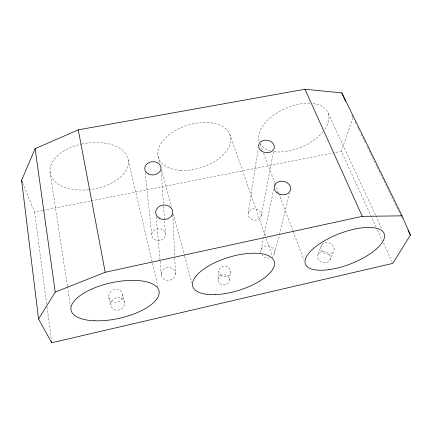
<?xml version="1.0" encoding="UTF-8"?>
<svg xmlns="http://www.w3.org/2000/svg" width="432" height="432" viewBox="0 0 432 432"><rect width="100%" height="100%" fill="white"/><g stroke="black" fill="none" stroke-linecap="round" stroke-linejoin="round"><path stroke-width="0.32" stroke-dasharray="2.16 1.62" d="M218.041 279.688L218.808 271.334M229.435 279.898L230.51 271.55M248.222 212.792L258.088 149.213M261.203 216.016A6.696 5.681 9.8 0 0 252.742 208.888A6.696 5.681 9.8 0 0 250.16 218.398A6.696 5.681 9.8 0 0 261.203 216.016L273.532 151.481M260.95 250.166L273.704 189.281M274.439 253.606L279.018 235.402M279.18 234.754L289.645 193.153M376.223 227.237L341.318 151.303L352.96 117.563M318.163 254.092L321.505 245.327M329.902 260.08A6.599 5.627 22.2 0 0 323.406 251.338A6.599 5.627 22.2 0 0 318.751 259.913A6.599 5.627 22.2 0 0 329.902 260.08L333.574 251.424A6.772 5.724 21.6 0 0 326.873 242.525A6.772 5.724 21.6 0 0 322.132 251.251A6.772 5.724 21.6 0 0 333.574 251.424M22.615 182.806L34.576 212.085L42.509 210.514M43.173 210.379L341.318 151.303M355.034 121.802L356.513 124.832M357.696 127.256L359.77 131.49M360.958 133.915L365.693 143.602M367.47 147.236L376.942 166.612M377.239 167.216L386.716 186.592M387.007 187.196L391.451 196.279M391.748 196.884L401.22 216.265M401.517 216.869L402.408 218.684M328.342 113.578L375.516 215.179M375.802 215.789L382.055 229.257M377.347 229.689L382.412 240.71M383.54 243.162L392.828 263.369M351.875 115.16L352.69 116.964M260.21 144.272L262.586 150.568M263.536 153.09L274.957 183.319M275.195 183.946L278.527 192.764M278.764 193.396L292.799 230.553M293.036 231.179L303.977 260.15M229.786 134.228L265.955 237.751M266.177 238.388L272.835 257.44M108.761 297.443L110.932 305.343M158.123 156.713L160.029 163.858M161.59 169.7L171.472 206.728M173.378 213.872L184.469 255.447M184.648 256.095L191.754 282.728M128.218 160.126L157.923 286.529M122.715 294.311A7.16 6.421 -19.4 0 1 113.362 302.173A7.16 6.421 -19.4 0 1 111.159 291.249A7.16 6.421 -19.4 0 1 122.715 294.311L124.502 302.27A6.971 6.291 -20.4 0 1 115.414 309.982A6.971 6.291 -20.4 0 1 113.26 299.273A6.971 6.291 -20.4 0 1 124.502 302.27M49.999 171.801L67.37 285.871M67.473 286.54L70.416 305.883M34.576 212.085L46.64 304.085M46.991 306.747L51.532 341.415M145.168 172.498L151.891 236.056M156.13 216.567L160.061 260.723M160.121 261.392L161.368 275.443M161.206 171.142L163.507 205.303M163.55 205.972L165.488 234.776A6.885 5.972 -5.7 0 1 154.921 239.803A6.885 5.972 -5.7 0 1 155.461 229.441A6.885 5.972 -5.7 0 1 165.488 234.776M172.849 215.039L174.717 257.272M174.749 257.942L175.457 274.028A7.133 6.437 -6.3 0 1 164.549 279.477A7.133 6.437 -6.3 0 1 165.002 268.31A7.133 6.437 -6.3 0 1 175.457 274.028M81.832 143.991A39.555 23.258 -9.4 0 1 128.137 159.635A39.555 23.258 -9.4 0 1 90.018 189.626M88.803 189.761A39.555 23.258 -9.4 0 1 50.123 172.708A39.555 23.258 -9.4 0 1 81.238 144.126M312.827 103.577A37.352 20.898 -23.7 0 1 324.297 130.005M323.12 131.539A37.352 20.898 -23.7 0 1 273.305 151.508M270.416 150.881A37.352 20.898 -23.7 0 1 260.048 143.629M259.016 141.124A37.352 20.898 -23.7 0 1 273.877 115.009A37.352 20.898 -23.7 0 1 311.661 103.459M260.928 252.823A6.961 6.091 14.2 0 1 269.487 246.1A6.961 6.091 14.2 0 1 272.792 256.338M269.762 257.888A6.961 6.091 14.2 0 1 261.83 254.848M180.49 170.305A37.595 22.237 -17.1 0 0 230.45 136.312A37.595 22.237 -17.1 0 0 171.86 132.7A37.595 22.237 -17.1 0 0 180.49 170.305M219.748 283.435A5.708 5.189 7.4 0 0 229.257 281.237A5.708 5.189 7.4 0 0 222.215 274.779A5.708 5.189 7.4 0 0 219.748 283.435M220.563 275.152A5.859 5.287 7.2 0 0 230.326 272.916A5.859 5.287 7.2 0 0 223.085 266.333A5.859 5.287 7.2 0 0 220.563 275.152"/><path stroke-width="0.65" d="M21.6 180.317L35.095 148.689L78.262 129.848L304.976 89.251L341.809 92.891L402.057 215.849L410.4 235.035L392.828 263.369L51.71 342.749L38.545 319.005L21.6 180.317L22.361 182.185M38.545 319.005L55.22 292.102L105.219 272.268L362.286 216.346L402.057 215.849M408.029 230.191L410.4 235.035M341.809 92.891L345.616 101.315M304.976 89.251L362.286 216.346M78.262 129.848L105.219 272.268M35.095 148.689L55.22 292.102M51.532 341.415L51.71 342.749M215.644 294.602A42.628 17.275 -17.1 0 0 274.439 262.24A42.628 17.275 -17.1 0 0 210.4 264.951A42.628 17.275 -17.1 0 0 215.644 294.602M94.592 320.782A45.02 18.203 -12.4 0 0 159.154 291.767A45.02 18.203 -12.4 0 0 91.4 289.24A45.02 18.203 -12.4 0 0 94.592 320.782M328.811 269.681A42.217 16.114 -21.2 0 0 384.329 234.149A42.217 16.114 -21.2 0 0 321.203 242.719A42.217 16.114 -21.2 0 0 328.811 269.681M159.678 218.452A8.521 7.247 -3.9 0 0 172.73 212.36A8.521 7.247 -3.9 0 0 160.256 205.891A8.521 7.247 -3.9 0 0 159.678 218.452M276.977 192.758A8.273 6.782 12 0 0 290.466 189.907A8.273 6.782 12 0 0 279.806 181.348A8.273 6.782 12 0 0 276.977 192.758M261.176 150.768A7.906 6.248 8.7 0 0 274.163 148.192A7.906 6.248 8.7 0 0 264.076 140.314A7.906 6.248 8.7 0 0 261.176 150.768M148.457 173.999A8.165 6.631 -3.9 0 0 161.028 168.458A8.165 6.631 -3.9 0 0 149.148 162.508A8.165 6.631 -3.9 0 0 148.457 173.999"/></g></svg>
